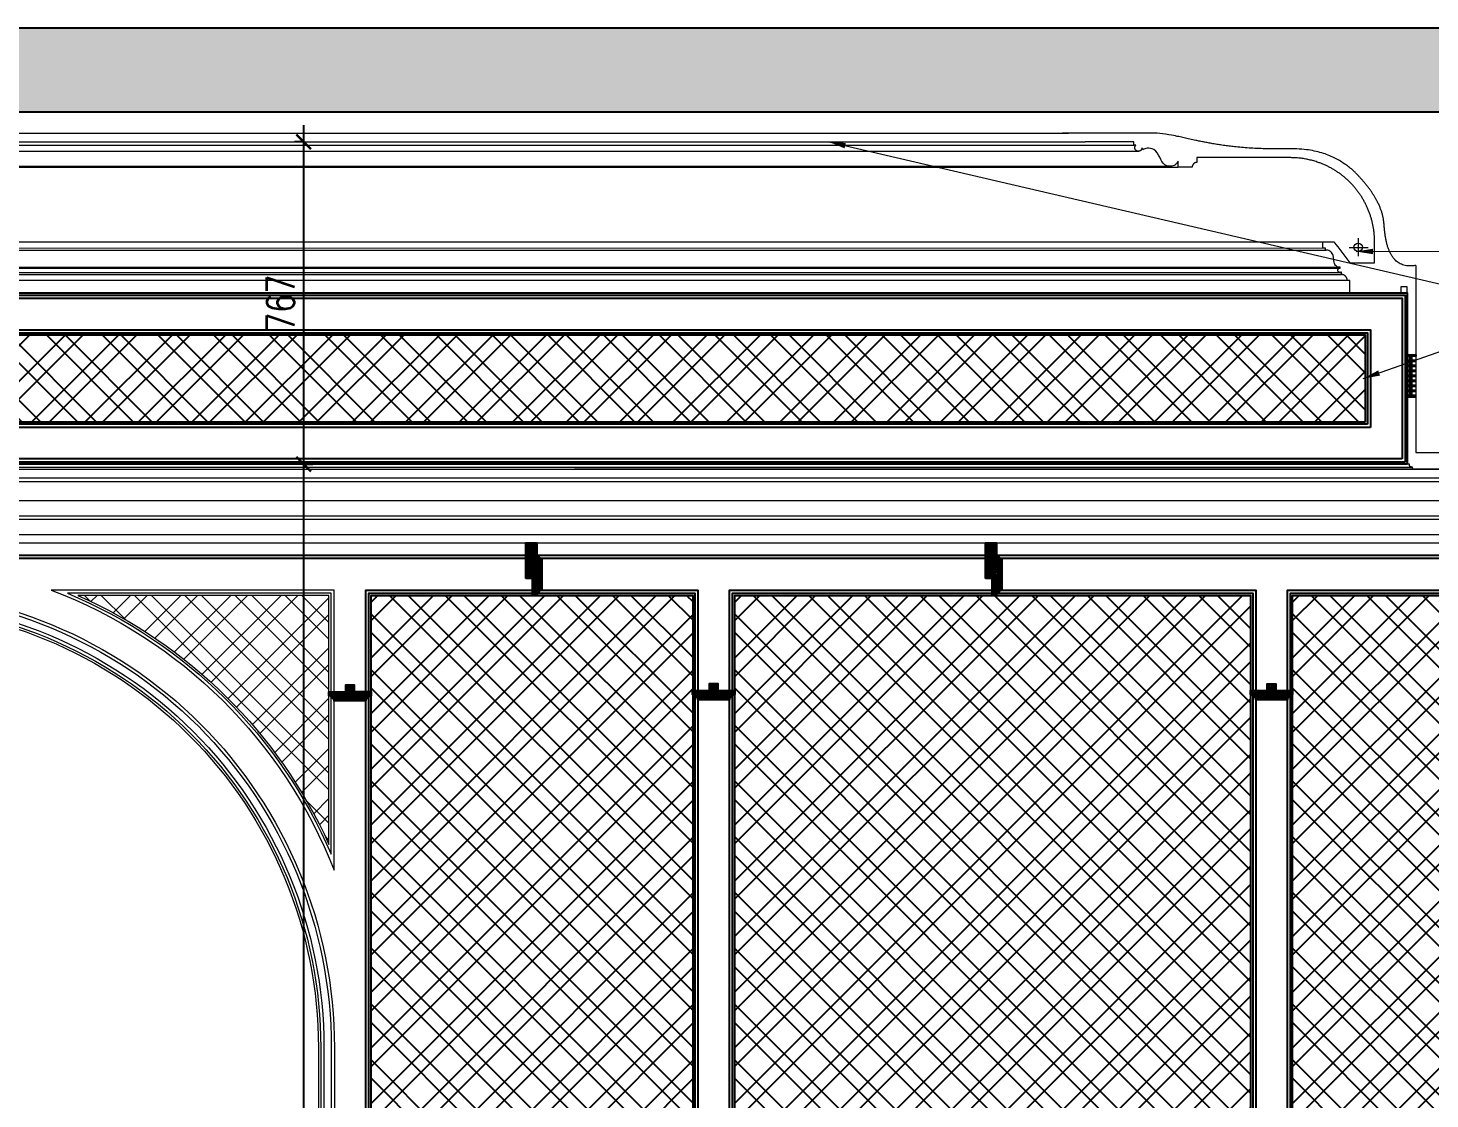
# Model space of a CAD drawing. Header units: inches. Extents: x -12478 to 399182, y -16583 to 525552.
# Drawn here: x 62723 to 66060, y 20664 to 23212 of the extents above; entities that cross this region are included whole.
import ezdxf

# ---------------------------------------------------------------- set-up
doc = ezdxf.new("R2010")
doc.units = ezdxf.units.IN
doc.header["$LTSCALE"] = 1000
doc.header["$MEASUREMENT"] = 0
doc.linetypes.add('DASHED', pattern=[0.75, 0.5, -0.25])
doc.linetypes.add('HIDDEN', pattern=[0.375, 0.25, -0.125])
for name, color, linetype in [('A-DIM', 9, 'Continuous'), ('A-Hidden', 8, 'HIDDEN'), ('FURNITURE', 200, 'Continuous'), ('Layer3', 3, 'Continuous'), ('Layer7', 8, 'Continuous'), ('METAL', 5, 'Continuous'), ('PROJECTION', 8, 'Continuous')]:
    doc.layers.add(name, color=color, linetype=linetype)
for name, color, linetype, lineweight in [('Fabric', 253, 'Continuous', 0), ('GRC', 41, 'Continuous', 0), ('ID-NOTES', 3, 'Continuous', 0), ('Lighting', 5, 'Continuous', 0), ('Wood treillis', 111, 'Continuous', 0)]:
    doc.layers.add(name, color=color, linetype=linetype, lineweight=lineweight)
doc.layers.add('Stone-GRG', color=7, linetype='Continuous', lineweight=0, true_color=0xfff2cc)
doc.styles.add('ST9', font='romans.shx', dxfattribs={"width": 0.8})
doc.styles.add('ZZ-Dim All', font='romans.shx', dxfattribs={"width": 0.8})
doc.dimstyles.new('DIM 0200', dxfattribs={"dimscale": 200, "dimtxt": 1, "dimasz": 0.8, "dimexe": 0.5, "dimexo": 1, "dimgap": 0.4, "dimtad": 1, "dimdec": 0, "dimrnd": 10, "dimdsep": 46, "dimtxsty": 'ZZ-Dim All', "dimblk1": 'ARCHTICK', "dimblk2": 'ARCHTICK', "dimsah": 1, "dimcen": 1, "dimdle": 0.5, "dimclrd": 256, "dimclre": 256, "dimclrt": 256, "dimadec": 0, "dimazin": 2, "dimtfac": 1, "dimtdec": 0, "dimtix": 1, "dimtmove": 2, "dimatfit": 2, "dimfxl": 1, "dimfxlon": 1, "dimtolj": 1, "dimtzin": 0, "dimlwd": -1, "dimlwe": -1, "dimarcsym": 0})
doc.dimstyles.new('DIM-20', dxfattribs={"dimscale": 1000, "dimtxt": 0.044, "dimasz": 0.035, "dimexe": 0.022, "dimexo": 0.022, "dimgap": 0.022, "dimtad": 1, "dimdec": 0, "dimzin": 0, "dimdsep": 46, "dimtxsty": 'ST9', "dimblk1": 'ARCHTICK', "dimblk2": 'ARCHTICK', "dimsah": 1, "dimcen": 0.08800000000000001, "dimdle": 0.04, "dimclrd": 256, "dimclre": 256, "dimclrt": 3, "dimadec": 0, "dimazin": 0, "dimtfac": 1, "dimtdec": 0, "dimtix": 1, "dimtofl": 0, "dimtmove": 1, "dimatfit": 3, "dimldrblk": 'CLOSED', "dimfxl": 1, "dimtolj": 1, "dimtzin": 0, "dimarcsym": 0})

# ---------------------------------------------------------------- blocks, each defined once
blk = doc.blocks.new('light')
at = {"layer": 'Lighting'}
for p, q in [((111358.1842062905, -7170.462531378143), (111358.1842062905, -7213.426883748907)), ((111336.8594257145, -7192.390736515168), (111382.3159787284, -7192.390736515168))]:
    blk.add_line(p, q, dxfattribs=at)
blk.add_circle((111358.1842062905, -7192.390736515168), 9.950555596267805, dxfattribs=at)
blk = doc.blocks.new('section ceiling a')
at = {"layer": 'GRC', "elevation": 6.413481562000007e-07}
blk.add_lwpolyline([(376203.3837301617, 131338.5033279723), (376203.3837291703, 130893.5033285338), (375573.3837291039, 130893.5033285338), (375573.3837412564, 130853.5033295605), (375768.0570633615, 130853.5033887043), (375768.0570633615, 130853.5033876036), (375768.0570633615, 130853.5033876036), (375795.9859961665, 130853.5033876036), (375795.9859961667, 130858.5033876037, 0.4136143785872561), (375803.0570639785, 130865.5744554154), (375808.0570639783, 130865.5744554154), (375808.0570639785, 130870.5744554154), (376123.3837296374, 130870.574456516), (376123.3837296374, 130865.574456516), (376128.3837296374, 130865.5744565161, 0.4136143785872561), (376135.4547974492, 130858.5033887041), (376135.4547974492, 130853.5033887041), (376211.3126614075, 130853.5033295605), (376211.3126614075, 130853.5033295605), (376211.3126614077, 130858.5033295605, 0.4136143785872561), (376218.3837292194, 130865.5743973724), (376223.3837292193, 130865.5743973724), (376223.3837300134, 131288.0897546507)], format="xyb", dxfattribs=at)
at = {"layer": 'GRC'}
for points, weights, knots in [([(376203.3837291703, 131338.5033281393, -5.904599757999992e-07), (376280.2237989875, 131325.4628364495, 5.318296739000008e-07), (376275.9652690085, 131427.0363968562, 5.318296739000008e-07), (376279.9615802401, 131446.6401077306, 5.318296739000008e-07), (376286.0558514247, 131490.0202568257, 5.318296739000008e-07), (376317.2887338647, 131531.1172728374, 5.318296739000008e-07), (376354.820384506, 131567.1726721329, 5.318296739000008e-07), (376387.412895759, 131592.1365844602, 6.300071677000007e-07), (376425.1126305933, 131618.4302140341, 5.671489393000007e-07), (376511.3711410962, 131616.1524716439, 5.550035467000007e-07), (376690.2921590271, 131612.4916092409, 4.991450726000007e-07), (376759.5352606431, 131652.1840588126, 5.318296739000008e-07), (376828.2518935226, 131653.5886117056, 5.311593045000007e-07), (376878.2400024394, 131653.5886117057, 5.243699933000005e-07), (377102.6139291295, 131653.5886117058, 4.488204643000006e-07), (377030.2380500099, 131653.5885986551, 4.945866308000001e-07)], [1, 1, 1, 1, 0.9492530216741316, 0.9492530216741316, 1, 0.9492530216741316, 0.9492530216741316, 1, 1, 1, 1, 1, 1, 1], [0.6724186938435773, 0.6724186938435773, 0.6724186938435773, 0.6724186938435773, 1.619397948669755, 1.619397948669755, 1.619397948669755, 2.404796112067741, 2.404796112067741, 2.404796112067741, 3.190194275465501, 3.190194275465501, 3.190194275465501, 4.002694275465272, 4.002694275465272, 4.002694275465272, 4.856497734762342, 4.856497734762342, 4.856497734762342, 4.856497734762342]), ([(380678.3077056939, 131338.5033281393, -5.904599758e-07), (380601.4676358768, 131325.4628364495, 5.318296739000001e-07), (380605.7261658559, 131427.0363968562, 5.318296739000001e-07), (380601.7298546245, 131446.6401077306, 5.318296739000001e-07), (380595.6355834397, 131490.0202568258, 5.318296739000001e-07), (380564.4027009998, 131531.1172728374, 5.318296739000001e-07), (380526.8710503583, 131567.1726721328, 5.318296739000001e-07), (380494.2785391054, 131592.1365844601, 6.300071677000001e-07), (380456.5788042708, 131618.4302140342, 5.671489393e-07), (380370.3202937683, 131616.1524716439, 5.550035467e-07), (380191.3992758374, 131612.4916092408, 4.991450726000001e-07), (380122.1561742211, 131652.1840588126, 5.318296739000001e-07), (380053.439541342, 131653.5886117055, 5.311593045e-07), (380003.4514324251, 131653.5886117056, 5.243699932999999e-07), (379759.0775057347, 131653.5886117055, 4.488204642999998e-07), (377044.486927651, 131653.5886033119, 4.821283579378324e-07)], [1, 1, 1, 1, 0.9492530216741316, 0.9492530216741316, 1, 0.9492530216741316, 0.9492530216741316, 1, 1, 1, 1, 1, 1, 1], [0.6724186938435773, 0.6724186938435773, 0.6724186938435773, 0.6724186938435773, 1.619397948669755, 1.619397948669755, 1.619397948669755, 2.404796112067741, 2.404796112067741, 2.404796112067741, 3.190194275465501, 3.190194275465501, 3.190194275465501, 4.002694275465272, 4.002694275465272, 4.002694275465272, 4.856497734762342, 4.856497734762342, 4.856497734762342, 4.856497734762342]), ([(376301.3166196893, 131345.116488292, 5.318296739000008e-07), (376301.3166196894, 131361.7831549589, 5.318296739000008e-07), (376301.3166196893, 131378.4498216255, 5.318296739000008e-07), (376301.3166196893, 131395.1164882923, 5.318296739000008e-07), (376301.3166196893, 131448.8687087051, 5.318296739000008e-07), (376321.8867038944, 131498.5292849715, 5.318296739000008e-07), (376359.8952634523, 131536.5378445295, 5.318296739000008e-07), (376397.9038230099, 131574.5464040872, 5.318296739000008e-07), (376447.5643992764, 131595.116488292, 5.318296739000008e-07), (376501.3166196895, 131595.116488292, 5.318296739000008e-07), (376575.5784448622, 131595.116488292, 5.318296739000008e-07), (376649.8402700352, 131595.116488292, 5.318296739000008e-07), (376724.1020952081, 131595.116488292, 5.318296739000008e-07)], [1, 1, 1, 1, 0.9492530216741316, 0.9492530216741316, 1, 0.9492530216741316, 0.9492530216741316, 1, 1, 1, 1], [1219.098881602295, 1219.098881602295, 1219.098881602295, 1219.098881602295, 1220.098881602295, 1220.098881602295, 1220.098881602295, 1220.884279765693, 1220.884279765693, 1220.884279765693, 1221.669677929091, 1221.669677929091, 1221.669677929091, 1222.669677929091, 1222.669677929091, 1222.669677929091, 1222.669677929091])]:
    blk.add_rational_spline(points, weights, degree=3, knots=knots, dxfattribs=at)
for points, weights in [([(376870.9772820108, 131614.7003678834, 5.318296739000008e-07), (376872.9182854584, 131618.2512551504, 5.318296739000006e-07), (376872.2732115454, 131622.2462738506, 5.318296739000006e-07), (376869.31326725, 131625.0058072414, 5.318296739000008e-07)], [1, 0.8598574150774515, 0.8598574150774515, 1]), ([(376855.0013660699, 131618.7818015914, 5.318296739000008e-07), (376855.0013660697, 131614.7350380988, 5.318296739000008e-07), (376857.4835792828, 131611.5389604507, 5.318296739000008e-07), (376861.4044143804, 131610.5372883968, 5.318296739000008e-07)], [1, 0.8598574150774512, 0.8598574150774512, 1]), ([(376861.4044143804, 131610.5372883968, 5.318296739000008e-07), (376865.3252494782, 131609.535616343, 5.318296739000008e-07), (376869.0362785638, 131611.1494806161, 5.318296739000008e-07), (376870.9772820108, 131614.7003678834, 5.318296739000008e-07)], [1, 0.8598574150774512, 0.8598574150774512, 1]), ([(376724.1020952081, 131583.8664882921, 5.318296739000008e-07), (376730.6921926314, 131583.8664882917, 5.318296739000006e-07), (376735.3520952082, 131579.2065857152, 5.318296739000006e-07), (376735.3520952089, 131572.616488292, 5.318296739000008e-07)], [1, 0.8047378541597044, 0.8047378541597044, 1]), ([(376380.3166196886, 131323.089753954, 5.318296739000008e-07), (376382.1686903554, 131321.6182753295, 5.318296739000008e-07), (376384.5326304146, 131321.5334078228, 5.318296739000008e-07), (376386.4854517886, 131322.8682875099, 5.318296739000008e-07)], [1, 0.8698517369954641, 0.8698517369954641, 1]), ([(376388.5189053061, 131328.6965465692, 5.318296739000008e-07), (376387.8203036902, 131330.9564958782, 5.318296739000008e-07), (376385.9166320593, 131332.3605790022, 5.318296739000008e-07), (376383.5511690818, 131332.3605790024, 5.318296739000008e-07)], [1, 0.8698517369954641, 0.8698517369954641, 1]), ([(376386.4854517886, 131322.8682875099, 5.318296739000008e-07), (376388.4382731628, 131324.2031671969, 5.318296739000008e-07), (376389.2175069221, 131326.4365972599, 5.318296739000008e-07), (376388.5189053061, 131328.6965465692, 5.318296739000008e-07)], [1, 0.8698517369954641, 0.8698517369954641, 1]), ([(376366.3166196896, 131303.0897539531, 5.318296739000008e-07), (376366.3166196896, 131311.2907640799, 5.31829673900001e-07), (376372.115609563, 131317.0897539532, 5.31829673900001e-07), (376380.3166196898, 131317.0897539532, 5.318296739000008e-07)], [1, 0.8047378541243704, 0.8047378541243704, 1])]:
    blk.add_rational_spline(points, weights, degree=3, dxfattribs=at)
for points in [[(376869.31326725, 131625.0058072414, 5.318296739000008e-07), (376870.909543236, 131625.0058072412, 5.318296739000008e-07), (376872.5058192222, 131625.0058072412, 5.318296739000008e-07), (376874.1020952081, 131625.0058072413, 5.318296739000008e-07)], [(376874.1020952081, 131625.0058072413, 5.318296739000008e-07), (376874.1020952081, 131627.5427009248, 5.318296739000008e-07), (376874.1020952081, 131630.0795946084, 5.318296739000008e-07), (376874.1020952081, 131632.616488292, 5.318296739000008e-07)], [(376874.1020952081, 131632.616488292, 5.318296739000008e-07), (376910.1059202994, 131632.6164882919, 5.318296739000008e-07), (376946.1097453909, 131632.616488292, 5.318296739000008e-07), (376989.951434364, 131632.61647524, 4.947808413e-07)], [(380007.5893396562, 131632.616488292, 5.318296739000001e-07), (379971.5855145646, 131632.616488292, 5.318296739000001e-07), (379935.5816894736, 131632.6164882919, 5.318296739000001e-07), (376989.951434364, 131632.61647524, 4.947808413e-07)], [(376724.1020952081, 131595.116488292, 5.318296739000008e-07), (376724.1020952081, 131591.366488292, 5.318296739000008e-07), (376724.1020952081, 131587.616488292, 5.318296739000008e-07), (376724.1020952081, 131583.8664882921, 5.318296739000008e-07)], [(376769.1020952089, 131572.6164882922, 5.318296739000008e-07), (376769.1020952089, 131577.3600143508, 5.318296739000008e-07), (376769.1020952089, 131582.1035404097, 5.318296739000008e-07), (376769.1020952089, 131586.8470664685, 5.318296739000008e-07)], [(376852.6209679861, 131613.6527546642, 5.318296739000008e-07), (376853.414434014, 131615.3624369732, 5.318296739000008e-07), (376854.207900042, 131617.0721192824, 5.318296739000008e-07), (376855.0013660699, 131618.7818015914, 5.318296739000008e-07)], [(376735.3520952089, 131572.616488292, 5.318296739000008e-07), (376746.6020952089, 131572.616488292, 5.318296739000008e-07), (376757.8520952089, 131572.6164882921, 5.318296739000008e-07), (376769.1020952089, 131572.6164882922, 5.318296739000008e-07)], [(376398.0541942967, 131395.1164882921, 5.318296739000008e-07), (376385.4750027611, 131378.4498216253, 5.318296739000008e-07), (376372.8958112253, 131361.7831549586, 5.318296739000008e-07), (376360.3166196896, 131345.116488292, 5.318296739000008e-07)], [(376424.1020952081, 131395.116488292, 5.318296739000008e-07), (376415.419461571, 131395.116488292, 5.318296739000008e-07), (376406.7368279339, 131395.116488292, 5.318296739000008e-07), (376398.0541942967, 131395.1164882921, 5.318296739000008e-07)], [(376424.1020952081, 131380.116488292, 5.318296739000008e-07), (376424.1020952082, 131385.116488292, 5.318296739000008e-07), (376424.1020952081, 131390.116488292, 5.318296739000008e-07), (376424.1020952081, 131395.116488292, 5.318296739000008e-07)], [(376418.1020952081, 131375.1164882922, 5.318296739000008e-07), (376418.1020952081, 131376.7831549587, 5.318296739000008e-07), (376418.1020952081, 131378.4498216254, 5.318296739000008e-07), (376418.1020952082, 131380.116488292, 5.318296739000008e-07)], [(376418.1020952082, 131380.116488292, 5.318296739000008e-07), (376420.1020952081, 131380.116488292, 5.318296739000008e-07), (376422.1020952082, 131380.116488292, 5.318296739000008e-07), (376424.1020952081, 131380.116488292, 5.318296739000008e-07)], [(376360.3166196896, 131345.116488292, 5.318296739000008e-07), (376340.6499530228, 131345.116488292, 5.318296739000008e-07), (376320.9832863561, 131345.116488292, 5.318296739000008e-07), (376301.3166196893, 131345.116488292, 5.318296739000008e-07)], [(376380.3166196898, 131317.0897539532, 5.318296739000008e-07), (376380.3166196892, 131319.0897539534, 5.318296739000008e-07), (376380.3166196887, 131321.0897539539, 5.318296739000008e-07), (376380.3166196886, 131323.089753954, 5.318296739000008e-07)], [(376383.5511690818, 131332.3605790024, 5.318296739000008e-07), (376383.5511690818, 131333.027245669, 5.318296739000008e-07), (376383.551169082, 131333.6939123356, 5.318296739000008e-07), (376383.5511690818, 131334.3605790023, 5.318296739000008e-07)], [(376223.383729092, 131288.0897546506, 4.946963226000008e-07), (376228.3837290919, 131288.0897546506, 4.946963226000008e-07), (376233.3837290919, 131288.0897546507, 4.946963226000008e-07), (376238.3837290918, 131288.0897546505, 4.946963226000008e-07)], [(376238.3837290918, 131288.0897546505, 4.946963226000008e-07), (376238.3837290918, 131283.0897546506, 4.946963226000008e-07), (376238.3837290918, 131278.0897546506, 4.946963226000008e-07), (376238.3837290918, 131273.0897546505, 4.946963226000008e-07)], [(376360.3166196896, 131273.0897539531, 5.318296739000008e-07), (376360.3166196897, 131283.0897539531, 5.318296739000008e-07), (376360.3166196896, 131293.0897539531, 5.318296739000008e-07), (376360.3166196896, 131303.0897539532, 5.318296739000008e-07)], [(376360.3166196896, 131303.0897539532, 5.318296739000008e-07), (376362.3166196896, 131303.0897539531, 5.318296739000008e-07), (376364.3166196896, 131303.0897539531, 5.318296739000008e-07), (376366.3166196896, 131303.0897539531, 5.318296739000008e-07)], [(376238.3837290918, 131273.0897546505, 4.946963226000008e-07), (376306.9832863589, 131273.0897539526, 5.318296739000008e-07), (376333.6499530242, 131273.089753953, 5.318296739000008e-07), (376360.3166196896, 131273.0897539531, 5.318296739000008e-07)]]:
    blk.add_open_spline(points, degree=3, dxfattribs=at)
for points, knots in [([(376769.1020952089, 131586.8470664685, 5.318296739000008e-07), (376769.6035081669, 131585.1199250257, 5.318296739000008e-07), (376772.1449154462, 131580.9088978505, 5.318296739000008e-07), (376781.5519003356, 131572.6324022162, 5.318296739000008e-07), (376803.4385431081, 131575.3134060354, 5.318296739000008e-07), (376812.2923603914, 131596.8526313614, 5.318296739000008e-07), (376823.1636966519, 131615.1855585168, 5.318296739000008e-07), (376841.0903522724, 131619.268167162, 5.318296739000008e-07), (376849.8770828565, 131615.826871368, 5.318296739000008e-07), (376852.6209679861, 131613.6527546642, 5.318296739000008e-07)], [1227.240474255736, 1227.240474255736, 1227.240474255736, 1227.240474255736, 1263.209530498461, 1323.3950930478, 1470.775086813921, 1611.888659296683, 1766.488266868515, 1876.411688970276, 1946.4279415051, 1946.4279415051, 1946.4279415051, 1946.4279415051]), ([(376383.5511690818, 131334.3605790023, 5.318296739000008e-07), (376386.5291627027, 131334.3605790022, 5.318296739000008e-07), (376393.8658696894, 131335.7244469976, 5.318296739000008e-07), (376399.2820428336, 131348.2238680122, 5.318296739000008e-07), (376398.1754316353, 131360.8354829831, 5.318296739000008e-07), (376404.7587243001, 131372.2411299147, 5.318296739000008e-07), (376412.6947116215, 131375.1657379692, 5.318296739000008e-07), (376417.0795622568, 131375.116488292, 5.318296739000008e-07), (376418.1020952081, 131375.1164882922, 5.318296739000008e-07)], [12.38377006169501, 12.38377006169501, 12.38377006169501, 12.38377006169501, 191.0633873141605, 414.9684746669332, 742.9895269555243, 949.4492886266192, 1151.746904522035, 1213.098881602295, 1213.098881602295, 1213.098881602295, 1213.098881602295])]:
    blk.add_open_spline(points, degree=3, knots=knots, dxfattribs=at)
at = {"layer": 'GRC', "xscale": -1, "rotation": 5.44742331243242e-07}
blk.add_blockref('light', (487698.494270266, 138574.0921663615, 7.460644199e-07), dxfattribs=at)
blk = doc.blocks.new('DIFFUSER SEC')
at = {"layer": 'FURNITURE', "color": 251, "linetype": 'Continuous', "lineweight": 0}
for p, q in [((55028.50211812685, -20119.84090920478), (55028.50211812685, -20213.84090920665)), ((55051.50211812708, -20119.84090920478), (55051.50211812708, -20213.84090920665))]:
    blk.add_line(p, q, dxfattribs=at)
at = {"layer": 'METAL'}
for points in [[(55048.50211812684, -20096.84090920664), (55048.50211812684, -20116.84090920665), (55028.50211812685, -20116.84090920665), (55028.50211812685, -20119.84090920478), (55051.50211812708, -20119.84090920478), (55051.50211812708, -20096.84090920664), (55048.50211812684, -20096.84090920664)], [(55048.50211812684, -20236.84090920665), (55048.50211812684, -20216.84090920664), (55028.50211812685, -20216.84090920664), (55028.50211812685, -20213.84090920665), (55051.50211812708, -20213.84090920665), (55051.50211812708, -20236.84090920665), (55048.50211812684, -20236.84090920665)]]:
    blk.add_lwpolyline(points, dxfattribs=at)
for points in [[(55028.50211812685, -20130.21590920665), (55051.50211812708, -20130.21590920665), (55051.50211812708, -20132.21590920664), (55028.50211812685, -20132.21590920664)], [(55028.50211812685, -20142.09090920478), (55051.50211812708, -20142.09090920478), (55051.50211812708, -20144.09090920664), (55028.50211812685, -20144.09090920664)], [(55028.50211812685, -20153.96590920664), (55051.50211812708, -20153.96590920664), (55051.50211812708, -20155.96590920664), (55028.50211812685, -20155.96590920664)], [(55028.50211812685, -20165.84090920664), (55051.50211812708, -20165.84090920664), (55051.50211812708, -20167.84090920664), (55028.50211812685, -20167.84090920664)], [(55028.50211812685, -20177.71590920665), (55051.50211812708, -20177.71590920665), (55051.50211812708, -20179.71590920665), (55028.50211812685, -20179.71590920665)], [(55028.50211812685, -20189.59090920664), (55051.50211812708, -20189.59090920664), (55051.50211812708, -20191.59090920664), (55028.50211812685, -20191.59090920664)], [(55028.50211812685, -20201.46590920664), (55051.50211812708, -20201.46590920664), (55051.50211812708, -20203.46590920664), (55028.50211812685, -20203.46590920664)]]:
    blk.add_lwpolyline(points, close=True, dxfattribs=at)
at = {"layer": 'PROJECTION'}
for p, q in [((55037.50211812684, -20130.21590920665), (55037.50211812684, -20119.84090920478)), ((55042.50211812707, -20130.21590920665), (55042.50211812707, -20119.84090920478)), ((55037.50211812684, -20142.09090920478), (55037.50211812684, -20132.21590920664)), ((55037.50211812684, -20153.96590920664), (55037.50211812684, -20144.09090920664)), ((55037.50211812684, -20165.84090920664), (55037.50211812684, -20155.96590920664)), ((55042.50211812707, -20142.09090920478), (55042.50211812707, -20132.21590920664)), ((55042.50211812707, -20153.96590920664), (55042.50211812707, -20144.09090920664)), ((55042.50211812707, -20165.84090920664), (55042.50211812707, -20155.96590920664)), ((55037.50211812684, -20177.71590920665), (55037.50211812684, -20167.84090920664)), ((55037.50211812684, -20189.59090920664), (55037.50211812684, -20179.71590920665)), ((55042.50211812707, -20177.71590920665), (55042.50211812707, -20167.84090920664)), ((55042.50211812707, -20189.59090920664), (55042.50211812707, -20179.71590920665)), ((55037.50211812684, -20201.46590920664), (55037.50211812684, -20191.59090920664)), ((55037.50211812684, -20213.84090920665), (55037.50211812684, -20203.46590920664)), ((55042.50211812707, -20201.46590920664), (55042.50211812707, -20191.59090920664)), ((55042.50211812707, -20213.84090920665), (55042.50211812707, -20203.46590920664))]:
    blk.add_line(p, q, dxfattribs=at)
blk = doc.blocks.new('_ARCHTICK')
at = {"color": 0, "linetype": 'ByBlock', "const_width": 0.15}
blk.add_lwpolyline([(-0.5, -0.5), (0.5, 0.5)], dxfattribs=at)
blk = doc.blocks.new('A$C2e7786d4')
at = {"layer": 'Fabric', "lineweight": 0}
for points, knots in [([(879.0015426603495, 2963.938751091311, 1.802729139896593e-06), (944.5652353699043, 2087.789776890884, 1.575831022282994e-06), (1014.295468676937, 1745.767106598931, 1.565243348592181e-06), (1271.44561257914, 1291.180096308617, 1.565243348592181e-06), (1593.40093996816, 1066.904133351585, 1.565243348592181e-06), (1906.724132573821, 1149.625502175841, 1.802729139896593e-06)], [407.2184744416678, 407.2184744416678, 407.2184744416678, 407.2184744416678, 756.8415233349588, 881.9374408867433, 1265.355330691214, 1265.355330691214, 1265.355330691214, 1265.355330691214]), ([(937.7038943057414, 2960.392115025115, 1.793616713121649e-06), (1005.198607662125, 2197.817410537933, 1.577772946511314e-06), (1070.161155645495, 1824.100452461447, 1.565243348592181e-06), (1343.450650793755, 1340.982486210443, 1.565243348592181e-06), (1482.130357553615, 1211.884582308543, 1.565243348592181e-06), (1721.257663727491, 1160.540547394725, 1.585893256257206e-06), (1906.724132601077, 1175.546168149591, 1.802729139896593e-06), (1906.724132601077, 1175.546168149591, 1.802729139896593e-06), (1906.724132601077, 1175.546168149591, 1.802729139896593e-06), (1906.724132601077, 1175.546168149591, 1.802729139896593e-06)], [365.5152735095221, 365.5152735095221, 365.5152735095221, 365.5152735095221, 756.8415233349588, 881.9374408867433, 1071.680382321919, 1208.200708781948, 1265.782784957043, 1265.782784957043, 1265.786307466203, 1265.786307466203, 1265.786307466203, 1265.786307466203])]:
    blk.add_open_spline(points, degree=3, knots=knots, dxfattribs=at)
blk = doc.blocks.new('*D366')
at = {"layer": 'A-DIM', "lineweight": -2, "transparency": 16777216}
for p, q in [((63379.50996905775, 18822.05420349694), (63379.50996905775, 22214.1256330725)), ((63382.44310037871, 22174.1256330725), (63401.50996905775, 22174.1256330725)), ((63382.44309415537, 18862.05420349694), (63401.50996905775, 18862.05420349694))]:
    blk.add_line(p, q, dxfattribs=at)
at = {"layer": 'Defpoints', "color": 0, "transparency": 16777216}
for p in [(63360.4431003787, 22174.1256330725, 4.455532314764379e-07), (63379.50996905776, 22174.1256330725), (63360.44309415537, 18862.05420349693, 9.944884717770964e-07)]:
    blk.add_point(p, dxfattribs=at)
at = {"layer": 'A-DIM', "lineweight": -2, "transparency": 16777216, "xscale": 35, "yscale": 35, "zscale": 35}
for p, rotation in [((63379.50996905775, 22174.1256330725), 90), ((63379.50996905775, 18862.05420349694), 270)]:
    blk.add_blockref('_ARCHTICK', p, dxfattribs=dict(at, rotation=rotation))
at = {"layer": 'A-DIM', "color": 3, "transparency": 16777216, "insert": (63324.50996905775, 20518.08991828472), "char_height": 66, "attachment_point": 5, "rotation": 90.00000000000001, "style": 'ST9'}
blk.add_mtext('\\A1;3312', dxfattribs=at)
blk = doc.blocks.new('_CLOSED')
at = {"color": 0, "linetype": 'ByBlock'}
for p, q in [((-1, 0.1666666666666666), (0, 0)), ((-1, 0.1666666666666666), (-1, -0.1666666666666666)), ((0, 0), (-1, -0.1666666666666666)), ((0, 0), (-1, 0))]:
    blk.add_line(p, q, dxfattribs=at)
blk = doc.blocks.new('*D367')
at = {"layer": 'A-DIM', "lineweight": -2, "transparency": 16777216}
for p, q in [((63379.50996905817, 22134.12563307276), (63379.50996905817, 22981.16770790664)), ((63379.50997201999, 22941.16770790664), (63357.50996905817, 22941.16770790664)), ((63379.5099690578, 22174.12563307276), (63357.50996905817, 22174.12563307276))]:
    blk.add_line(p, q, dxfattribs=at)
at = {"layer": 'Defpoints', "color": 0, "transparency": 16777216}
for p in [(63379.50996905817, 22941.16770790663), (63401.50997201999, 22941.16770790663, 3.246150841207294e-07), (63401.50996905781, 22174.12563307276)]:
    blk.add_point(p, dxfattribs=at)
at = {"layer": 'A-DIM', "lineweight": -2, "transparency": 16777216, "xscale": 35, "yscale": 35, "zscale": 35}
for p, rotation in [((63379.50996905817, 22941.16770790664), 90), ((63379.50996905817, 22174.12563307276), 270)]:
    blk.add_blockref('_ARCHTICK', p, dxfattribs=dict(at, rotation=rotation))
at = {"layer": 'A-DIM', "color": 3, "transparency": 16777216, "insert": (63324.50996905818, 22557.6466704897), "char_height": 66, "attachment_point": 5, "rotation": 90.00000000000001, "style": 'ST9'}
blk.add_mtext('\\A1;767', dxfattribs=at)

msp = doc.modelspace()

# ---------------------------------------------------------------- hatches: boundary and pattern name
at = {"layer": 'Layer7'}
h = msp.add_hatch(dxfattribs=at)
h.set_pattern_fill('AR-CONC', color=256, scale=10, style=0)
h.set_pattern_definition([(130, (-149429.8499142711, -95187.58330080623), (-71.72601826007535, -6.275213498259507), [7.499999999999996, -82.49999999999994]), (185, (-149429.8499142711, -95187.58330080623), (13.8751333613, 75.2192133700012), [6, -66]), (79.54859999999995, (-149435.8270822711, -95188.10623480618), (-57.85093817140215, 68.94395420609536), [6.374018999999993, -70.11421119999989]), (133.8157999999999, (-149429.8499142711, -95167.58330080617), (-106.7241048625644, -16.55190143290181), [11.25, -123.75]), (83.3644, (-149438.7435887712, -95168.9626315062), (-93.46627055487033, 97.41178709004416), [9.561028799999981, -105.1712999999998]), (188.8158, (-149429.8499142711, -95167.58330080617), (-93.46619451336272, 97.41186009253249), [8.999999999999986, -98.99999999999991]), (159, (-149439.8499142711, -95172.58330080617), (-59.69070521184616, -40.26188906653389), [7.5, -82.5]), (214, (-149439.8499142711, -95172.58330080617), (-24.33153319215818, 72.5150045046853), [5.999999999999998, -65.99999999999997]), (108.5485999999999, (-149444.8241375711, -95175.93846140621), (-84.02226285814899, 32.25304967099524), [6.374018999999994, -70.11421119999991]), (142.5, (-149429.8499142711, -95187.58330080623), (-1.215985531729064, 33.28938538313115), [0, -65.19999999999999, 0, -67, 0, -66.25]), (172.5, (-149429.8499142711, -95187.58330080623), (-26.30695374421486, 39.44117118823604), [0, -38.2, 0, -63.7, 0, -25.25]), (212.4999999999999, (-149407.5499142711, -95187.58330080617), (-53.3822436172409, -2.255487173437976), [0, -24.99999999999998, 0, -77.9999999999999, 0, -103.4999999999998]), (222.5, (-149397.5499142711, -95187.58330080617), (-58.31861693423861, 10.01049823323177), [0, -32.50000000000001, 0, -51.8, 0, -73.50000000000001])])
h.paths.add_polyline_path([(60701.60125708481, 23212.05420345959), (60701.60125708475, 23012.05420345964), (67246.55081008433, 23012.05420345964), (67246.55081008439, 23212.05420345959)])
at = {"layer": 'Stone-GRG', "lineweight": 0}
h = msp.add_hatch(dxfattribs=at)
h.set_pattern_fill('ANSI31', color=253, scale=20)
h.set_pattern_definition([(45, (-27920.6791184864, -12056.09106421994), (-1.767766952966369, 1.767766952966369), [])])
edge = h.paths.add_edge_path()
edge.add_line((63908.12283896533, 21902.0298458598), (63908.12283896522, 21987.0298367639))
edge.add_line((63908.12283896522, 21987.0298367639), (63934.22251227516, 21987.02953813676))
edge.add_line((63934.22251227516, 21987.02953813676), (63934.22251227516, 21962.02938882225))
edge.add_line((63934.22251227516, 21962.02938882225), (63934.22251227516, 21957.02856159337))
edge.add_arc((63934.22251227551, 21949.52856159383), 7.499999999534339, -1.7786874195735436e-09, 90.00000000266812, ccw=False)
edge.add_line((63941.72251227505, 21949.5285615936), (63946.72251227516, 21949.5285615936))
edge.add_line((63946.72251227516, 21949.5285615936), (63946.72251227516, 21874.5298458598))
edge.add_line((63946.72251227516, 21874.5298458598), (63941.72251227499, 21874.5298458598))
edge.add_arc((63934.2225122752, 21874.52984585958), 7.499999999788997, -90.00000000027802, 1.639705260458868e-09, ccw=False)
edge.add_line((63934.22251227516, 21867.0298458598), (63934.22251227516, 21862.0298458598))
edge.add_line((63934.22251227516, 21862.0298458598), (63924.22251227516, 21862.03007913305))
edge.add_line((63924.22251227516, 21862.03007913305), (63924.22251227516, 21902.0298458598))
edge.add_line((63924.22251227516, 21902.0298458598), (63908.12283896533, 21902.0298458598))
h = msp.add_hatch(dxfattribs=at)
h.set_pattern_fill('ANSI31', color=253, scale=20)
h.set_pattern_definition([(45, (-26826.36212548359, -12056.09106421968), (-1.767766952966369, 1.767766952966369), [])])
edge = h.paths.add_edge_path()
edge.add_line((65002.43983196813, 21902.02984586006), (65002.43983196803, 21987.02983676416))
edge.add_line((65002.43983196803, 21987.02983676416), (65028.53950527796, 21987.02953813702))
edge.add_line((65028.53950527796, 21987.02953813702), (65028.53950527796, 21962.02938882251))
edge.add_line((65028.53950527796, 21962.02938882251), (65028.53950527796, 21957.02856159363))
edge.add_arc((65028.53950527831, 21949.52856159409), 7.499999999534339, -1.7786874195735436e-09, 90.00000000266812, ccw=False)
edge.add_line((65036.03950527785, 21949.52856159386), (65041.03950527796, 21949.52856159386))
edge.add_line((65041.03950527796, 21949.52856159386), (65041.03950527796, 21874.52984586006))
edge.add_line((65041.03950527796, 21874.52984586006), (65036.03950527779, 21874.52984586006))
edge.add_arc((65028.53950527801, 21874.52984585984), 7.499999999781721, -90.0000000003335, 1.639705260458868e-09, ccw=False)
edge.add_line((65028.53950527796, 21867.02984586006), (65028.53950527796, 21862.02984586006))
edge.add_line((65028.53950527796, 21862.02984586006), (65018.53950527796, 21862.03007913331))
edge.add_line((65018.53950527796, 21862.03007913331), (65018.53950527796, 21902.02984586006))
edge.add_line((65018.53950527796, 21902.02984586006), (65002.43983196813, 21902.02984586006))
h = msp.add_hatch(dxfattribs=at)
h.set_pattern_fill('ANSI31', color=253, scale=20)
h.set_pattern_definition([(45, (59070.75951132785, -0.9319378769650939), (-1.767766952966369, 1.767766952966369), [])])
edge = h.paths.add_edge_path()
edge.add_line((63499.62114738806, 21633.45153381439), (63539.90269101559, 21633.45119083173))
edge.add_line((63539.90269101559, 21633.45119083173), (63539.90257660155, 21623.45153381439))
edge.add_line((63539.90257660155, 21623.45153381439), (63539.90354728438, 21623.45153381439))
edge.add_line((63539.90354728438, 21623.45153381439), (63534.90272005549, 21623.45153381439))
edge.add_arc((63527.40272005596, 21623.45153381404), 7.499999999534339, -90.00000000177869, 2.6681163944886066e-09, ccw=False)
edge.add_line((63527.40272005572, 21615.95153381451), (63527.40272005572, 21610.95153381439))
edge.add_line((63527.40272005572, 21610.95153381439), (63452.12243165426, 21610.45179563197))
edge.add_line((63452.12243165426, 21610.45179563197), (63452.12243165426, 21615.45179563214))
edge.add_arc((63452.12243165405, 21622.95179563193), 7.499999999785359, 179.9999999996943, 270.00000000161197, ccw=False)
edge.add_line((63444.62243165426, 21622.95179563197), (63439.62243165426, 21622.95179563197))
edge.add_line((63439.62243165426, 21622.95179563197), (63439.62266492751, 21632.95179563197))
edge.add_line((63439.62266492751, 21632.95179563197), (63479.62243165426, 21632.95179563197))
edge.add_line((63479.62243165426, 21632.95179563197), (63479.62243165426, 21649.0514689418))
edge.add_line((63479.62243165426, 21649.0514689418), (63499.62114738806, 21649.55120712422))
edge.add_line((63499.62114738806, 21649.55120712422), (63499.62100934024, 21633.45153381557))
h = msp.add_hatch(dxfattribs=at)
h.set_pattern_fill('ANSI31', color=253, scale=20)
h.set_pattern_definition([(45, (59936.26635059831, 2.094971388502017), (-1.767766952966369, 1.767766952966369), [])])
edge = h.paths.add_edge_path()
edge.add_line((64365.12798665852, 21635.97870489744), (64405.40953028604, 21635.97836191477))
edge.add_line((64405.40953028604, 21635.97836191477), (64405.409415872, 21625.97870489744))
edge.add_line((64405.40941587201, 21625.97870489744), (64405.41038655483, 21625.97870489744))
edge.add_line((64405.41038655483, 21625.97870489744), (64400.40955932595, 21625.97870489744))
edge.add_arc((64392.90955932641, 21625.97870489709), 7.499999999534339, -90.00000000177869, 2.6681163944886066e-09, ccw=False)
edge.add_line((64392.90955932618, 21618.47870489755), (64392.90955932618, 21613.47870489744))
edge.add_line((64392.90955932618, 21613.47870489744), (64317.62927092471, 21613.47870489744))
edge.add_line((64317.62927092471, 21613.47870489744), (64317.62927092471, 21618.47870489761))
edge.add_arc((64317.6292709245, 21625.9787048974), 7.499999999785359, 179.9999999996943, 270.00000000163976, ccw=False)
edge.add_line((64310.12927092471, 21625.97870489744), (64305.12927092471, 21625.97870489744))
edge.add_line((64305.12927092471, 21625.97870489744), (64305.12950419797, 21635.97870489744))
edge.add_line((64305.12950419797, 21635.97870489744), (64345.12927092471, 21635.97870489744))
edge.add_line((64345.12927092471, 21635.97870489744), (64345.12927092471, 21652.07837820726))
edge.add_line((64345.12927092471, 21652.07837820726), (64365.12798665852, 21652.07837820726))
edge.add_line((64365.12798665852, 21652.07837820726), (64365.1278486107, 21635.97870489862))
h = msp.add_hatch(dxfattribs=at)
h.set_pattern_fill('ANSI31', color=253, scale=20)
h.set_pattern_definition([(45, (61264.38157685218, 2.016346742562746), (-1.767766952966369, 1.767766952966369), [])])
edge = h.paths.add_edge_path()
edge.add_line((65693.24321291239, 21635.9000802515), (65733.52475653992, 21635.89973726884))
edge.add_line((65733.52475653992, 21635.89973726884), (65733.52464212588, 21625.9000802515))
edge.add_line((65733.52464212588, 21625.9000802515), (65733.5256128087, 21625.9000802515))
edge.add_line((65733.5256128087, 21625.9000802515), (65728.52478557982, 21625.9000802515))
edge.add_arc((65721.02478558029, 21625.90008025115), 7.499999999534339, -90.00000000177869, 2.6681163944886066e-09, ccw=False)
edge.add_line((65721.02478558006, 21618.40008025161), (65721.02478558006, 21613.4000802515))
edge.add_line((65721.02478558006, 21613.4000802515), (65645.74449717859, 21613.4000802515))
edge.add_line((65645.74449717859, 21613.4000802515), (65645.74449717859, 21618.40008025167))
edge.add_arc((65645.74449717837, 21625.90008025146), 7.499999999785359, 179.9999999996943, 270.00000000166756, ccw=False)
edge.add_line((65638.24449717859, 21625.9000802515), (65633.24449717859, 21625.9000802515))
edge.add_line((65633.24449717859, 21625.9000802515), (65633.24473045184, 21635.9000802515))
edge.add_line((65633.24473045184, 21635.9000802515), (65673.24449717859, 21635.9000802515))
edge.add_line((65673.24449717859, 21635.9000802515), (65673.24449717859, 21651.99975356133))
edge.add_line((65673.24449717859, 21651.99975356133), (65693.24321291239, 21651.99975356133))
edge.add_line((65693.24321291239, 21651.99975356133), (65693.24307486457, 21635.90008025268))
at = {"layer": 'Wood treillis', "lineweight": -2}
h = msp.add_hatch(dxfattribs=at)
h.set_pattern_fill('ANSI32', color=256, scale=250, angle=90)
h.set_pattern_definition([(135, (53694.14280281513, -0.02319045774493134), (-66.29126073623884, -66.29126073623883), []), (135, (53694.14280281513, 44.17098329225507), (-66.29126073623884, -66.29126073623883), [])])
h.paths.add_polyline_path([(61691.60555425502, 22274.19475562024), (65906.53031295358, 22274.19476391396), (65906.53031295358, 22481.71090369785), (61691.60555425502, 22481.71089540413)])
h = msp.add_hatch(dxfattribs=at)
h.set_pattern_fill('ANSI32', color=256, scale=240)
h.set_pattern_definition([(45, (53694.14280281513, -0.02319045774493134), (-63.63961030678927, 63.63961030678929), []), (45, (53736.56920961513, -0.02319045774493134), (-63.63961030678927, 63.63961030678929), [])])
h.paths.add_polyline_path([(61691.60555425502, 22481.61817881654), (61691.60555425502, 22274.10203903266), (65906.53031295358, 22274.10203903266), (65906.53031295358, 22481.61817881655)])
at = {"layer": 'Wood treillis'}
h = msp.add_hatch(dxfattribs=at)
h.set_pattern_fill('ANSI32', color=256, scale=225.3153972764224, angle=90)
h.set_pattern_definition([(135, (0, 0), (-59.74576699496224, -59.74576699496222), []), (135, (2.438915406340226e-15, 39.83051126313796), (-59.74576699496224, -59.74576699496222), [])])
edge = h.paths.add_edge_path()
edge.add_line((63439.62266492751, 21862.05615675229), (62841.63984150086, 21862.05615675229))
edge.add_arc((62364.61982566021, 20782.50216124257), 1180.24782343947, 384.3799642784722, 426.16091412013, ccw=False)
edge.add_line((63439.6226649275, 21269.69187819158), (63439.62266492751, 21862.05615675229))
h = msp.add_hatch(dxfattribs=at)
h.set_pattern_fill('ANSI32', color=256, scale=225.3153972764224)
h.set_pattern_definition([(45, (0, 0), (-59.74576699496223, 59.74576699496223), []), (45, (39.83051126313796, 0), (-59.74576699496223, 59.74576699496223), [])])
edge = h.paths.add_edge_path()
edge.add_line((63439.62266492751, 21862.05615675229), (62841.63984150086, 21862.05615675229))
edge.add_arc((62364.61982566021, 20782.50216124257), 1180.24782343947, 384.3799642784722, 426.16091412013, ccw=False)
edge.add_line((63439.6226649275, 21269.69187819158), (63439.62266492751, 21862.05615675229))
at = {"layer": 'Wood treillis', "lineweight": -2}
h = msp.add_hatch(dxfattribs=at)
h.set_pattern_fill('ANSI32', color=256, scale=250, angle=90)
h.set_pattern_definition([(135, (56808.14495065183, -0.02466890275900369), (-66.29126073623884, -66.29126073623883), []), (135, (56808.14495065183, 44.16950484724111), (-66.29126073623884, -66.29126073623883), [])])
h.paths.add_polyline_path([(63560.52122579158, 19167.02700450959), (64305.58360152831, 19167.07395757659), (64305.42405689755, 21862.07691560294), (63560.52122579158, 21862.02996253594), (63539.90475307659, 21862.01714732974), (63539.74520844583, 19167.01418930339)])
h = msp.add_hatch(dxfattribs=at)
h.set_pattern_fill('ANSI32', color=256, scale=250)
h.set_pattern_definition([(45, (56808.14495065183, -0.02466890275900369), (-66.29126073623883, 66.29126073623884), []), (45, (56852.33912440183, -0.02466890275900369), (-66.29126073623883, 66.29126073623884), [])])
h.paths.add_polyline_path([(63548.02125483171, 19167.02700450961), (63539.74520920449, 19167.02700451386), (63539.90475383525, 21862.02996254021), (63548.02125483171, 21862.02996253596), (64305.42405967719, 21862.0299624574), (64305.58360430795, 19167.02700443105)])
h = msp.add_hatch(dxfattribs=at)
h.set_pattern_fill('ANSI32', color=256, scale=250)
h.set_pattern_definition([(45, (57673.6631093956, -0.02466890275900369), (-66.29126073623883, 66.29126073623884), []), (45, (57717.8572831456, -0.02466890275900369), (-66.29126073623883, 66.29126073623884), [])])
h.paths.add_polyline_path([(64413.53941357548, 19167.02700450961), (64405.26336794826, 19167.02700451386), (64405.42291257902, 21862.02996254021), (64413.53941357548, 21862.02996253596), (65633.53959698045, 21862.0299624574), (65633.69914161121, 19167.02700443105)])
h = msp.add_hatch(dxfattribs=at)
h.set_pattern_fill('ANSI32', color=256, scale=250, angle=90)
h.set_pattern_definition([(135, (57673.6631093956, -0.02466890275900369), (-66.29126073623884, -66.29126073623883), []), (135, (57673.6631093956, 44.16950484724111), (-66.29126073623884, -66.29126073623883), [])])
h.paths.add_polyline_path([(64426.03938453535, 19167.02700450959), (65633.69914161121, 19167.02700443105), (65633.53959698045, 21862.0299624574), (64426.03938453535, 21862.02996253594), (64405.42291182036, 21862.01714732974), (64405.2633671896, 19167.01418930339)])
h = msp.add_hatch(dxfattribs=at)
h.set_pattern_fill('ANSI32', color=256, scale=250, angle=90)
h.set_pattern_definition([(135, (59001.77834400931, 0.001491074101068079), (-66.29126073623884, -66.29126073623883), []), (135, (59001.77834400931, 44.19566482410119), (-66.29126073623884, -66.29126073623883), [])])
h.paths.add_polyline_path([(65754.15461914905, 19167.05316448645), (66499.21699488579, 19167.10011755345), (66499.05745025503, 21862.1030755798), (65754.15461914905, 21862.0561225128), (65733.53814643406, 21862.0433073066), (65733.3786018033, 19167.04034928025)])
h = msp.add_hatch(dxfattribs=at)
h.set_pattern_fill('ANSI32', color=256, scale=250)
h.set_pattern_definition([(45, (59001.77834400931, 0.001491074101068079), (-66.29126073623883, 66.29126073623884), []), (45, (59045.97251775931, 0.001491074101068079), (-66.29126073623883, 66.29126073623884), [])])
h.paths.add_polyline_path([(65741.6546481892, 19167.05316448647), (65733.37860256198, 19167.05316449072), (65733.53814719274, 21862.05612251707), (65741.6546481892, 21862.05612251282), (66499.05745303466, 21862.05612243426), (66499.21699766543, 19167.05316440791)])

# ---------------------------------------------------------------- linework, layer by layer
at = {"layer": 'A-Hidden', "linetype": 'DASHED', "lineweight": 0, "ltscale": 10}
for p, q in [((69023.82325508501, 23012.07746615564, 7.045966079711121e-06), (55743.69439894202, 23012.07746615576, 5.06248207953365e-06)), ((69023.82325508512, 22162.57779873117, 6.675433407303962e-06), (55743.69439894202, 22162.57779873105, 5.06248207953365e-06)), ((69028.60368740943, 22162.55460821553, 4.537790800287566e-06), (55748.47483126633, 22162.55460821542, 2.924839472517255e-06))]:
    msp.add_line(p, q, dxfattribs=at)
at = {"layer": 'GRC', "lineweight": 0}
for p, q in [((62242.33091648109, 22933.53384044376, 3.260874221694456e-06), (65355.81155582826, 22933.53384044371, 3.260874221694456e-06)), ((62232.50371208722, 22918.83491280424, 3.260874221694456e-06), (65367.16719317206, 22918.83491280424, 3.260874221694456e-06)), ((62137.33091648167, 22881.14452149457, 3.260874221694456e-06), (65460.81155582756, 22881.14452149454, 3.260874221694456e-06)), ((62157.87808646727, 22883.09824244788, 3.260874221694456e-06), (65444.82651506759, 22883.09824244783, 3.260874221694456e-06)), ((61792.32431138027, 22703.64452147185, 4.428272317994509e-06), (65805.8115558282, 22703.54694186362, 4.53039052718161e-06)), ((61785.91271912126, 22683.7372380205, 4.438590087194292e-06), (65813.38496244722, 22683.63966150284, 4.871169525114772e-06)), ((61792.93663024221, 22688.73723805827, 4.420292739493944e-06), (65811.81155582843, 22688.63951176805, 4.525230938428955e-06)), ((61749.15115472273, 22630.5822494198, 4.438260920693812e-06), (65849.59703134769, 22630.48469533942, 4.872258862877614e-06)), ((61752.38570411591, 22640.98132872539, 4.441218396894381e-06), (65846.14008926907, 22640.88385407991, 4.923514134653508e-06)), ((61752.39179771079, 22642.98132921881, 4.438508692293924e-06), (65846.36198426242, 22642.8886121878, 4.428272317994508e-06)), ((61735.15390322288, 22611.98790271555, 4.438430078894279e-06), (65863.59437562815, 22611.89046472663, 4.87235596378117e-06)), ((61749.12026432558, 22625.71046924566, 4.438494044494457e-06), (65849.96351608008, 22625.61298948752, 4.872040859479107e-06)), ((61076.8897568626, 22162.1240910391, 4.590154491694309e-06), (66521.85842921241, 22162.03136789628, 4.537790800294508e-06)), ((61579.53487757983, 22167.03136261115, 4.537790800294509e-06), (66018.6010116247, 22167.03136274048, 4.537790800293957e-06)), ((61096.88975679054, 22142.12408493463, 4.433074536593847e-06), (66501.85842928471, 22142.02780539722, 2.989585621416201e-06)), ((61096.88975679054, 22133.42489958931, 4.433074536593847e-06), (66507.89956187742, 22133.32851244028, 2.987972234094074e-06)), ((61088.25968640967, 22088.15220561773, 4.433074536694461e-06), (66549.23358993397, 22088.05524996506, 4.542578499839526e-06)), ((61011.28598033253, 22043.15449257781, 4.433074536593847e-06), (66599.47515962418, 22043.05811933111, 4.541920717234941e-06)), ((61016.19544970361, 22051.79472676814, 4.431440559693883e-06), (66582.60352969496, 22051.69855350616, 2.948066278465216e-06)), ((60999.27302645089, 22006.92450488758, 4.433074536593847e-06), (66621.36910729093, 22006.82797826141, 2.935488257693427e-06)), ((60977.37907878408, 21987.12402643942, 4.433074536593847e-06), (66621.36910729142, 21987.031309853, 1.814180769010392e-06))]:
    msp.add_line(p, q, dxfattribs=at)
at = {"layer": 'Layer3'}
for p, q in [((67246.55081008439, 23212.05420345959, 4.462596440762281e-06), (60701.60125708481, 23212.05420345982, 2.224518999304509e-06)), ((67246.55081008433, 23012.05420345964, 4.462596440762281e-06), (60701.60125708475, 23012.05420345982, 4.238108023876774e-06))]:
    msp.add_line(p, q, dxfattribs=at)
at = {"layer": 'Wood treillis', "lineweight": -2}
for points, elevation in [([(66006.529921434, 22174.19515543352), (61591.60594577459, 22174.19514713981), (61591.60594577459, 22581.71050388456), (66006.529921434, 22581.71051217828)], 4.537790800294508e-06), ([(66001.52909420512, 22179.19598266241), (61596.60677300347, 22179.19597436869), (61596.60677300347, 22576.70967665568), (66001.52909420512, 22576.7096849494)], 4.537790800294508e-06), ([(65994.02879541412, 22186.69628145341), (61604.10707179447, 22186.69627315969), (61604.10707179447, 22569.20937786468), (65994.02879541412, 22569.2093861584)], 4.537790800294508e-06), ([(65919.03007968032, 22261.69499718721), (61679.10578752827, 22261.69498889349), (61679.10578752827, 22494.21066213087), (65919.03007968032, 22494.21067042459)], 4.537790800294508e-06), ([(65911.53007968032, 22269.19499718721), (61686.60578752827, 22269.19498889349), (61686.60578752827, 22486.71066213087), (65911.53007968032, 22486.71067042459)], 4.537790800294508e-06), ([(65906.53031295358, 22274.19476391396), (61691.60555425502, 22274.19475562024), (61691.60555425502, 22481.71089540413), (65906.53031295358, 22481.71090369785)], 4.537790800294508e-06), ([(63548.02125483171, 19154.52700450961), (63527.24448426859, 19154.52700451386), (63527.40547872911, 21874.52996254021), (63548.02125483171, 21874.52996253596), (64317.92333478332, 21874.5299624574), (64318.08432924384, 19154.52700443105)], 4.596002011963048e-06), ([(63548.02125483171, 19162.02700450961), (63534.74491923012, 19162.02700451386), (63534.90504379279, 21867.02996254021), (63548.02125483171, 21867.02996253596), (64310.42376971964, 21867.0299624574), (64310.5838942823, 19162.02700443105)], 4.596002011963048e-06), ([(63548.02125483171, 19167.02700450961), (63539.74520920449, 19167.02700451386), (63539.90475383525, 21862.02996254021), (63548.02125483171, 21862.02996253596), (64305.42405967719, 21862.0299624574), (64305.58360430795, 19167.02700443105)], 4.596002011963048e-06), ([(64413.53941357548, 19154.52700450961), (64392.76264301236, 19154.52700451386), (64392.92363747288, 21874.52996254021), (64413.53941357548, 21874.52996253596), (65646.03887208659, 21874.5299624574), (65646.1998665471, 19154.52700443105)], 4.462596440762281e-06), ([(64413.53941357548, 19162.02700450961), (64400.26307797389, 19162.02700451386), (64400.42320253656, 21867.02996254021), (64413.53941357548, 21867.02996253596), (65638.5393070229, 21867.0299624574), (65638.69943158557, 19162.02700443105)], 4.462596440762281e-06), ([(64413.53941357548, 19167.02700450961), (64405.26336794826, 19167.02700451386), (64405.42291257902, 21862.02996254021), (64413.53941357548, 21862.02996253596), (65633.53959698045, 21862.0299624574), (65633.69914161121, 19167.02700443105)], 4.462596440762281e-06), ([(65741.6546481892, 19154.55316448647), (65720.87787762607, 19154.55316449072), (65721.03887208659, 21874.55612251707), (65741.6546481892, 21874.55612251282), (66511.5567281408, 21874.55612243426), (66511.71772260132, 19154.55316440791)], 4.462596440762281e-06), ([(65741.6546481892, 19162.05316448647), (65728.37831258759, 19162.05316449072), (65728.53843715027, 21867.05612251707), (65741.6546481892, 21867.05612251282), (66504.05716307712, 21867.05612243426), (66504.21728763978, 19162.05316440791)], 4.462596440762281e-06), ([(65741.6546481892, 19167.05316448647), (65733.37860256198, 19167.05316449072), (65733.53814719274, 21862.05612251707), (65741.6546481892, 21862.05612251282), (66499.05745303466, 21862.05612243426), (66499.21699766543, 19167.05316440791)], 4.462596440762281e-06)]:
    msp.add_lwpolyline(points, close=True, dxfattribs=dict(at, elevation=elevation))
at = {"layer": 'Wood treillis', "color": 0, "lineweight": -2}
for points, elevation in [([(63908.12283896533, 21902.0298458598), (63908.12283896522, 21987.0298367639), (63934.22251227516, 21987.02953813676), (63934.22251227516, 21962.02938882225), (63934.22251227516, 21962.02938882225), (63934.22251227516, 21957.02856159337, -0.4142135623958266), (63941.72251227505, 21949.5285615936), (63946.72251227516, 21949.5285615936), (63946.72251227516, 21874.5298458598), (63941.72251227499, 21874.5298458598, -0.4142135623830401), (63934.22251227516, 21867.0298458598), (63934.22251227516, 21862.0298458598), (63924.22251227516, 21862.03007913305), (63924.22251227516, 21902.0298458598), (63908.12283896533, 21902.0298458598)], 4.59600201196305e-06), ([(65002.43983196813, 21902.02984586006), (65002.43983196803, 21987.02983676416), (65028.53950527796, 21987.02953813702), (65028.53950527796, 21962.02938882251), (65028.53950527796, 21962.02938882251), (65028.53950527796, 21957.02856159363, -0.4142135623958266), (65036.03950527785, 21949.52856159386), (65041.03950527796, 21949.52856159386), (65041.03950527796, 21874.52984586006), (65036.03950527779, 21874.52984586006, -0.4142135623830401), (65028.53950527796, 21867.02984586006), (65028.53950527796, 21862.02984586006), (65018.53950527796, 21862.03007913331), (65018.53950527796, 21902.02984586006), (65002.43983196813, 21902.02984586006)], 4.462596440762281e-06), ([(63499.62114738806, 21633.45153381439), (63539.90269101559, 21633.45119083173), (63539.90257660155, 21623.45153381439), (63539.90354728438, 21623.45153381439), (63539.90354728438, 21623.45153381439), (63534.90272005549, 21623.45153381439, -0.4142135623958266), (63527.40272005572, 21615.95153381451), (63527.40272005572, 21610.95153381439), (63452.12243165426, 21610.45179563197), (63452.12243165426, 21615.45179563214, -0.4142135623830401), (63444.62243165426, 21622.95179563197), (63439.62243165426, 21622.95179563197), (63439.62266492751, 21632.95179563197), (63479.62243165426, 21632.95179563197), (63479.62243165426, 21649.0514689418), (63499.62114738806, 21649.55120712422), (63499.62100934024, 21633.45153381557)], 4.596002011963047e-06), ([(64365.12798665852, 21635.97870489744), (64405.40953028604, 21635.97836191477), (64405.40941587201, 21625.97870489744), (64405.41038655483, 21625.97870489744), (64405.41038655483, 21625.97870489744), (64400.40955932595, 21625.97870489744, -0.4142135623958266), (64392.90955932618, 21618.47870489755), (64392.90955932618, 21613.47870489744), (64317.62927092471, 21613.47870489744), (64317.62927092471, 21618.47870489761, -0.4142135623830401), (64310.12927092471, 21625.97870489744), (64305.12927092471, 21625.97870489744), (64305.12950419797, 21635.97870489744), (64345.12927092471, 21635.97870489744), (64345.12927092471, 21652.07837820726), (64365.12798665852, 21652.07837820726), (64365.1278486107, 21635.97870489862)], 4.462596440762281e-06), ([(65693.24321291239, 21635.9000802515), (65733.52475653992, 21635.89973726884), (65733.52464212588, 21625.9000802515), (65733.5256128087, 21625.9000802515), (65733.5256128087, 21625.9000802515), (65728.52478557982, 21625.9000802515, -0.4142135623958266), (65721.02478558006, 21618.40008025161), (65721.02478558006, 21613.4000802515), (65645.74449717859, 21613.4000802515), (65645.74449717859, 21618.40008025167, -0.4142135623830401), (65638.24449717859, 21625.9000802515), (65633.24449717859, 21625.9000802515), (65633.24473045184, 21635.9000802515), (65673.24449717859, 21635.9000802515), (65673.24449717859, 21651.99975356133), (65693.24321291239, 21651.99975356133), (65693.24307486457, 21635.90008025268)], 4.462596440762281e-06)]:
    msp.add_lwpolyline(points, format="xyb", dxfattribs=dict(at, elevation=elevation))
at = {"layer": 'Wood treillis', "lineweight": -2, "elevation": 4.14516891819422e-06}
for points in [[(66594.79544783046, 21957.05322685679), (61003.33000323421, 21957.05322685679)], [(66587.29544781698, 21949.52996253945), (61010.83000324768, 21949.52996253945)]]:
    msp.add_lwpolyline(points, dxfattribs=at)
at = {"layer": 'Wood treillis'}
for points in [[(61276.59440534028, 19042.0541293966), (61276.59440350557, 20786.55331604287, -0.4142218421201708), (62364.62796459488, 21874.55612251475, -0.4142310570177631), (63452.6000130261, 20786.45757315361, 4.401213005305493e-05), (63452.60001525097, 19042.04959105872, 4.399952506448068e-05)], [(61284.09440534005, 19042.05412940449), (61284.09440350534, 20786.55331605076, -0.4142218421201728), (62364.62775258721, 21867.05612251798, -0.4142310570177621), (63445.10001305537, 20786.45823313692, 4.40121300436279e-05), (63445.10001528077, 19042.04893105348, 4.399952506459177e-05)], [(61301.59721037006, 19042.05412942289), (61301.59720853535, 20786.55331606916, -0.4142218421201741), (62364.62725782333, 21849.55331749496, -0.4142310570177615), (63427.59720809313, 20786.4597733448, 4.401213002136865e-05), (63427.59721031971, 19042.04739080062, 4.399952506459168e-05)], [(61309.09721036982, 19042.05412943077), (61309.09720853512, 20786.55331607705, -0.4142218421201752), (62364.62704581566, 21842.05331749819, -0.4142310570177605), (63420.0972081224, 20786.46043332811, 4.401213001183066e-05), (63420.09721034952, 19042.0467307967, 4.399952506459178e-05)], [(61314.59721036987, 19042.05412943656), (61314.59720853517, 20786.55331608283, -0.4142218421201748), (62364.62689034336, 21836.55331750034, -0.414231057017759), (63414.59720814364, 20786.46091731587, 4.401213000482458e-05), (63414.59721036987, 19042.04624679688, 22727.18854127036)]]:
    msp.add_lwpolyline(points, format="xyb", dxfattribs=at)
at = {"layer": 'Wood treillis', "elevation": 4.596002011963047e-06}
msp.add_lwpolyline([(63452.12263068996, 21874.55612251474), (62778.205614559, 21874.55612251474, -0.2120675302640355), (63452.12263068996, 21207.91103299033), (63452.12263068996, 21874.55612251474)], format="xyb", dxfattribs=at)
for points in [[(63444.6226263051, 21867.05611812988), (62817.33414162682, 21867.05611812988, -0.1949125132820313), (63444.6226263051, 21245.96897545933)], [(63439.62266492751, 21862.05615675229), (62841.63984150086, 21862.05615675229, -0.1843506012982242), (63439.6226649275, 21269.69187819158)]]:
    msp.add_lwpolyline(points, format="xyb", close=True, dxfattribs=at)

# ---------------------------------------------------------------- block references
at = {"xscale": -1}
for name, p in [('section ceiling a', (442229.9136514194, -108691.4720726202, 3.896442644094507e-06)), ('DIFFUSER SEC', (121055.0320400809, 42551.22409386092, 4.537790800294508e-06))]:
    msp.add_blockref(name, p, dxfattribs=at)
at = {"layer": 'A-DIM'}
msp.add_blockref('A$C2e7786d4', (61507.93243877347, 18872.30685859147, -1.802729139896593e-06), dxfattribs=at)

# ---------------------------------------------------------------- dimensions: what is measured, and where the dimension line sits
for base, p1, p2, picture, middle in [((63379.50996905817, 22941.16770790663, -1.759603161380624e-06), (63401.50996905781, 22174.12563307275, -1.759603161380624e-06), (63401.50997201999, 22941.16770790663, -1.434988077259895e-06), '*D367', (63324.50996905818, 22557.6466704897, -1.759603161380624e-06)), ((63379.50996905776, 22174.1256330725, -1.759603161380624e-06), (63360.44309415537, 18862.05420349693, -7.651146896035278e-07), (63360.4431003787, 22174.12563307249, -1.314049929904186e-06), '*D366', (63324.50996905775, 20518.08991828472, -1.759603161380624e-06))]:
    dim = msp.add_linear_dim(base=base, p1=p1, p2=p2, angle=90, dimstyle='DIM-20', override={"dimtxt": 0.066}, dxfattribs=at)
    dim.commit()
    dim.dimension.update_dxf_attribs({"geometry": picture, "text_midpoint": middle})

# ---------------------------------------------------------------- leaders
at = {"layer": 'ID-NOTES'}
for points in [[(64629.60759015331, 22941.16770902643, -0.0006964303708372264), (66164.73289640195, 22584.46392168468, -0.0006964303708372264), (67486.34325229275, 22587.15348299379, -0.0006964303708372264)], [(65901.74988062926, 22377.97602432154, -0.0006952603517305869), (67486.34325229275, 22938.93241948105, -0.0006952603517305869)], [(65885.2008772168, 22680.30382234866, -0.0007117364607421602), (67486.34325229275, 22684.9469351126, -0.0007117364607421602)]]:
    msp.add_leader(points, dimstyle='DIM 0200', override={"dimasz": 0.2, "dimtad": 0, "dimclrd": 8}, dxfattribs=at)

doc.saveas('drawing.dxf')
